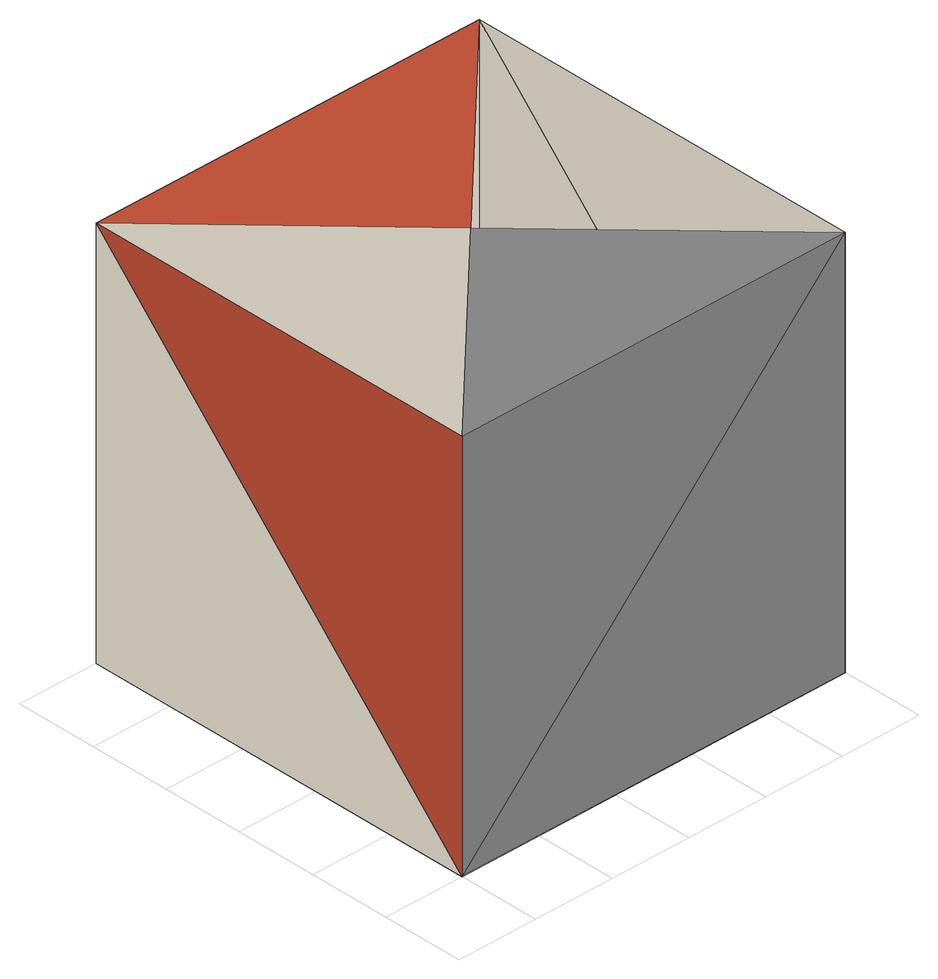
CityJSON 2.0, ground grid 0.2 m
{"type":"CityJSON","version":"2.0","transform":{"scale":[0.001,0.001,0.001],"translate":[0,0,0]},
"CityObjects":{
"object1":{"type":"GenericCityObject","geometry":[{"type":"CompositeSurface","lod":"1","boundaries":[[[0,1,2]],[[0,2,3]],[[0,4,5]],[[0,5,1]],[[0,3,6]],[[0,6,4]],[[3,2,7]],[[3,7,6]],[[2,1,5]],[[2,5,7]],[[4,6,8]],[[5,8,7]]],"semantics":{"surfaces":[{"type":"WallSurface","on_footprint_edge":true},{"type":"RoofSurface"},{"type":"GroundSurface"}],"values":[0,0,1,0,2,2,0,0,0,0,2,1]}}]}
},
"vertices":[
[0,0,0],[0,1000,0],[1000,1000,0],[1000,0,0],[0,0,1000],[0,1000,1000],[1000,0,1000],[1000,1000,1000],[500,500,1000]
]}
